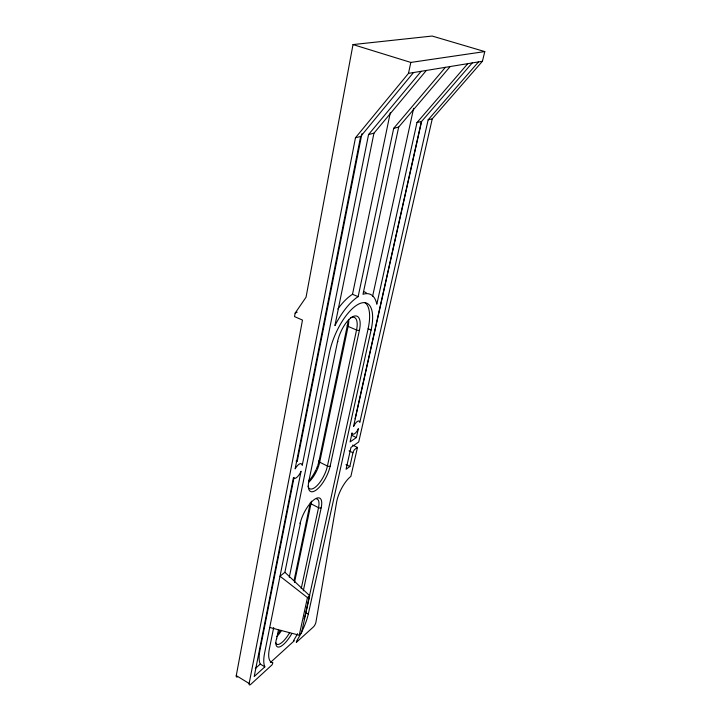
<?xml version="1.0" encoding="UTF-8"?>
<svg xmlns="http://www.w3.org/2000/svg" width="721" height="721" viewBox="0 0 721 721"><rect width="100%" height="100%" fill="white"/><g stroke="black" fill="none" stroke-linecap="round" stroke-linejoin="round"><path stroke-width="1.08" d="M352.623 445.109L357.463 447.444L355.038 449.156A2.983 1.063 -64.2 0 0 352.957 452.752L349.847 466.505L346.071 469.263L350.974 447.408L358.707 441.982L432.267 118.812L482.43 61.258L484.791 51.579L432.167 36.05L353.011 44.576L306.046 297.205L295.159 313.103L294.519 316.6L302.487 320.088L236.272 675.595A3.984 1.361 -59.4 0 0 237.533 676.794M273.692 627.558L269.393 648.774A35.816 11.725 -60.8 0 0 272.871 662.734L272.096 664.807L250.845 684.283A4.002 1.316 -59.6 0 1 249.142 683.499L355.48 137.747L408.492 73.371L410.817 62.43L484.791 51.579M413.484 72.551L360.644 136.476L295.132 468.893A8.174 3.208 -63.1 0 1 302.252 465.306L368.566 134.521L421.154 71.298M294.069 477.401L259.948 650.252A44.017 14.609 -60.7 0 0 260.245 664.077L255.315 668.52M297.196 461.548L361.915 133.7M269.744 627.477L299.242 635.21L307.461 597.619L280.018 576.223L284.903 572.276L329.416 352.758A40.962 16.367 -66.4 0 1 358.112 304.37A40.962 16.367 -66.4 0 1 371.108 330.029L308.291 614.067A35.816 11.725 -60.8 0 1 296.655 640.987L296.304 642.42L313.347 627A3.623 1.136 -61.3 0 0 315.906 622.322L336.644 501.987A19.728 6.813 -63.4 0 1 350.866 476.41L357.463 447.444M426.345 70.442L373.947 133.196L334.923 325.613A50.452 20.17 -66.4 0 1 358.139 296.655L393.702 128.32L445.398 67.323M337.482 341.997A21.504 8.67 -66.5 0 1 352.524 316.789A21.504 8.67 -66.5 0 1 359.428 330.227L330.155 466.136A20.062 7.516 -63.4 0 1 316.032 490.145A20.062 7.516 -63.4 0 1 308.831 481.231L337.482 341.997A2.217 0.937 11.6 0 0 337.752 341.321M276.576 639.04L278.396 630.217M289.292 577.26L300.423 523.203M337.861 308.967A50.335 20.386 -66.4 0 1 352.497 294.303L390.34 112.557M294.069 580.45L309.733 505.475M317.853 465.117A19.963 7.697 -63.3 0 0 319.097 460.638L347.189 326.144M294.492 582.496L310.976 503.781A17.61 6.561 -62.5 0 0 311.373 501.158M450.183 66.539L398.668 127.094L362.996 294.303A50.452 20.17 -66.4 0 1 376.813 304.235L416.981 122.579L467.785 63.655M301.207 588.678L318.529 507.692A17.665 6.453 -62.6 0 0 316.492 498.833M303.298 590.85L321.196 507.746A19.683 7.156 -62.6 0 0 314.014 499.725A19.683 7.156 -62.6 0 0 300.089 523.743A2.019 1.163 11.4 0 0 300.215 522.581M372.568 296.457L413.629 108.294M304.037 618.951A35.771 11.797 -60.7 0 0 305.794 612.652L368.125 328.749A40.908 16.466 -66.4 0 0 364.934 302.595M284.903 572.276L309.651 595.708L301.414 633.236L299.242 635.21M351.875 433.213L351.433 435.196L356.381 437.566L358.391 428.653A7.264 2.65 -64.6 0 1 352.1 432.951L350.1 441.919L356.381 437.566M355.074 418.856L421.253 122.119M472.21 62.934L421.596 121.443L353.524 426.562A7.264 2.65 -64.6 0 1 359.824 422.317L428.157 119.83L478.492 61.907M264.841 666.853L254.207 676.532L293.384 477.771A8.174 3.208 -63.1 0 0 301.063 471.246L264.616 653.028A44.107 14.447 -60.8 0 0 264.841 666.853L260.245 664.077M270.384 662.536L294.231 640.807L293.735 640.771L294.177 639.545A35.771 11.797 -60.7 0 0 297.557 633.705M307.461 597.619L309.651 595.708M295.159 313.103L297.196 312.157M355.48 137.747L360.644 136.476M368.566 134.521L373.947 133.196M393.702 128.32L398.668 127.094M416.981 122.579L421.596 121.443M428.157 119.83L432.267 118.812M408.492 73.371L482.43 61.258M353.011 44.576L410.817 62.43M352.497 294.303L358.139 296.655M368.125 328.749L371.108 330.029M349.072 450.859L352.948 452.752M345.999 464.612L349.847 466.505M305.794 612.652L308.291 614.067M236.272 675.595L249.142 683.499M347.91 322.161A21.396 8.868 -66.5 0 1 347.423 325.045A2.136 0.874 11.9 0 0 348.117 326.388L356.535 330.029A2.145 0.883 12.1 0 0 359.428 330.227M317.528 466.036A19.963 7.697 -63.3 0 1 316.402 468.848M315.987 469.777A19.963 7.697 -63.3 0 1 309.462 480.258M319.097 460.638A1.992 1.045 11.8 0 0 319.682 462.197L327.433 466.054A2.001 1.054 12.1 0 0 330.155 466.136M280.226 630.496A18.674 6.336 -60.6 0 1 277.828 633.894M296.07 461.07A8.156 3.244 -63.1 0 1 296.655 461.665M363.411 291.581A50.335 20.386 -66.4 0 1 366.376 292.951M310.147 502.961A1.956 1.091 11.8 0 0 310.976 503.781L318.529 507.692A1.956 1.1 12.1 0 0 321.196 507.746M281.578 630.406A16.79 5.669 -60.6 0 1 276.702 636.706M289.68 632.605A16.844 5.57 -60.7 0 1 275.755 642.952M350.433 317.889A19.305 7.814 -66.5 0 1 356.535 330.029L327.433 466.054A18.007 6.777 -63.4 0 1 317.357 485.323A18.007 6.777 -63.4 0 1 308.029 486.143M348.694 319.376A19.233 7.94 -66.5 0 1 348.117 326.388L319.682 462.197A17.944 6.886 -63.3 0 1 308.399 482.556M291.69 633.822A18.764 6.183 -60.7 0 1 279.919 646.791A18.764 6.183 -60.7 0 1 276.251 639.635A1.893 1.28 11.1 0 0 276.558 638.698M308.949 480.114A2.064 1.118 11.5 0 1 308.831 481.231"/></g></svg>
